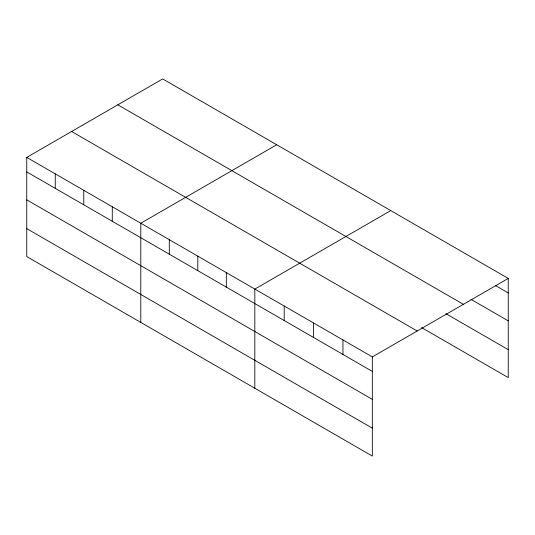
<?xml version="1.0" encoding="UTF-8"?>
<svg xmlns="http://www.w3.org/2000/svg" width="535" height="535" viewBox="0 0 535 535"><rect width="100%" height="100%" fill="white"/><g stroke="black" fill="none" stroke-linecap="round" stroke-linejoin="round"><path stroke-width="0.8" d="M26.75 157.397L372.32 356.905L372.32 456.081L26.75 256.573L26.75 157.397L162.68 78.919L508.25 278.427L508.25 377.603L421.56 327.554M276.715 144.758L140.785 223.235L140.785 322.411M390.757 210.596L254.827 289.074L254.827 388.249M372.32 356.905L508.25 278.427M495.356 285.483L508.25 292.926M470.994 299.359L508.25 320.873M117.82 104.813L463.39 304.328M445.922 313.677L508.25 349.663M71.61 131.496L417.18 331.011M26.75 171.889L372.32 371.404M26.75 199.836L372.32 399.351M26.75 228.626L372.32 428.14M342.948 339.952L342.948 354.444M313.57 322.993L313.57 337.485M284.199 306.033L284.199 320.532M226.318 272.616L226.318 287.108M197.81 256.151L197.81 270.65M169.301 239.693L169.301 254.192M112.276 206.777L112.276 221.269M83.768 190.313L83.768 204.811M55.259 173.855L55.259 188.353"/></g></svg>
